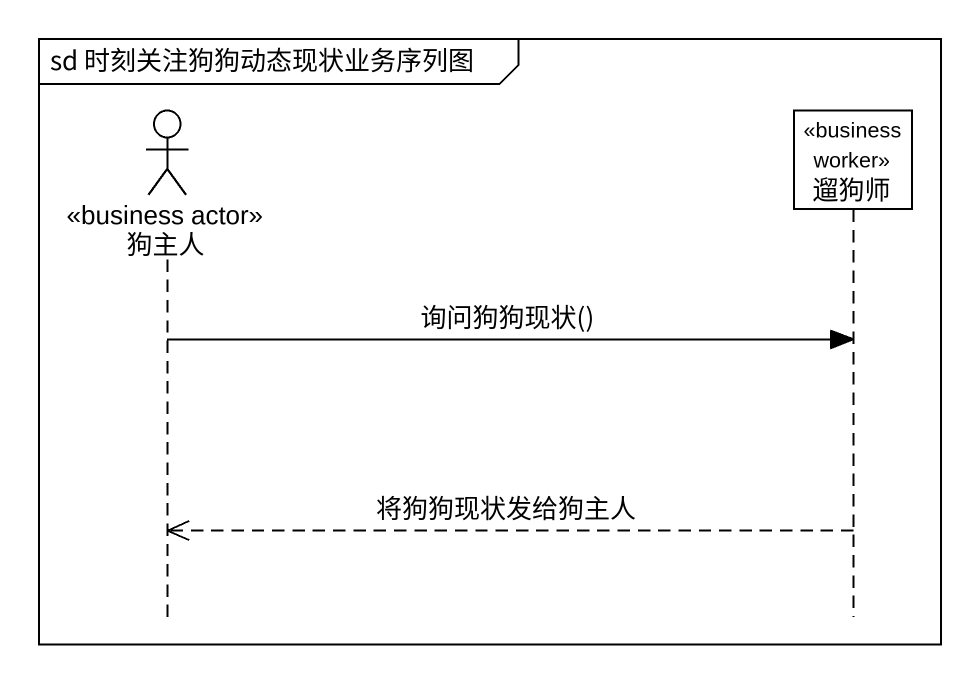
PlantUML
@startuml
mainframe sd 时刻关注狗狗动态现状业务序列图
hide footbox
actor 狗主人 <<business actor>>
participant 遛狗师 <<business worker>>

狗主人 -> 遛狗师 : 询问狗狗现状()
遛狗师 -->> 狗主人 : 将狗狗现状发给狗主人
@enduml
